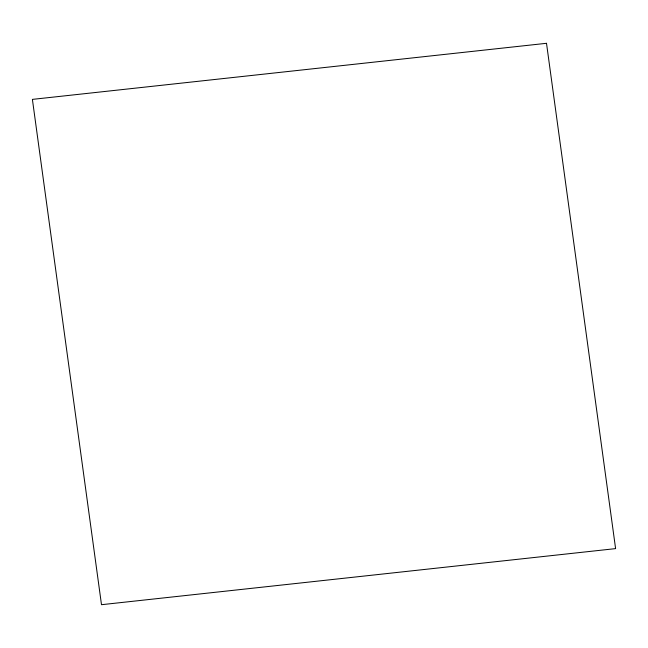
<?xml version="1.0" encoding="UTF-8"?>
<svg xmlns="http://www.w3.org/2000/svg" width="648" height="648" viewBox="0 0 648 648"><rect width="100%" height="100%" fill="white"/><g stroke="black" fill="none" stroke-linecap="round" stroke-linejoin="round"><path stroke-width="0.97" d="M546.507 43.303L32.4 99.379L101.493 604.697L615.6 548.621L546.507 43.303"/></g></svg>
